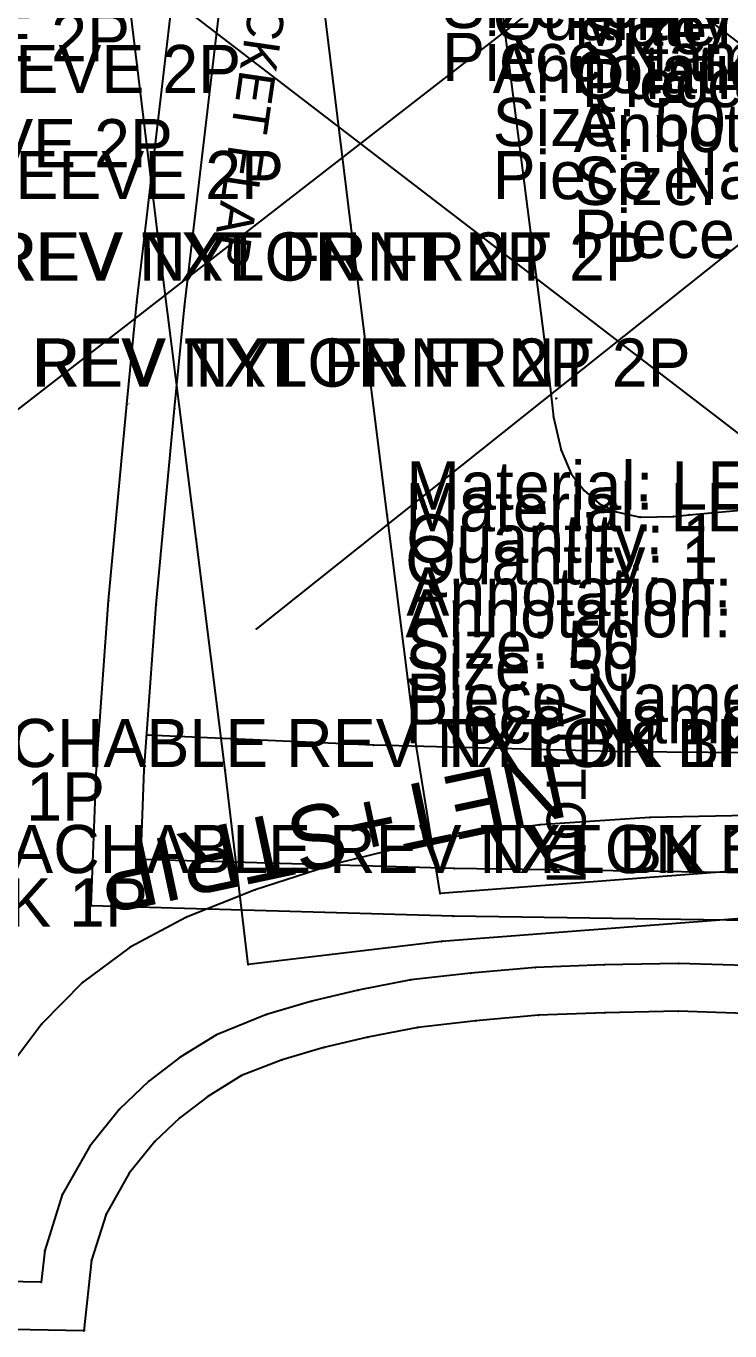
# Model space of a CAD drawing. Header units: metres. Extents: x -978 to 4188, y -881 to 1095.
# Drawn here: x -133.1 to 12.9, y -388.5 to -117.9 of the extents above; entities that cross this region are included whole.
import ezdxf

# ---------------------------------------------------------------- set-up
doc = ezdxf.new("R2010")
doc.units = ezdxf.units.M

# ---------------------------------------------------------------- blocks, each defined once
blk = doc.blocks.new('SHOULDER FRONT 2P')
at = {"layer": '1'}
for s, p in [('Size: 50', (5.6, -99.4)), ('Piece Name: SHOULDER FRONT 2P', (5.6, -110.4))]:
    blk.add_text(s, height=10, dxfattribs=at).set_placement(p)
blk = doc.blocks.new('LEFT BTTM FRONT 1P')
at = {"layer": '1'}
blk.add_lwpolyline([(221.8, 92.95), (230.5, 19.05), (238.8, -47.05), (240.1, -56.55), (250.1, -133.55), (250.1, -133.55), (202, -137.05), (117.7, -143.45), (13.1, -151.45), (-27, -156.25), (-31.8, -115.95), (-37.8, -67.95), (-45.4, -7.75), (-52.4, 49.65)], dxfattribs=at)
at = {"layer": '13'}
for p in [(36.9, -38.85, 3), (66.4, -61.15, 3)]:
    blk.add_point(p, dxfattribs=at)
at = {"layer": '14'}
blk.add_lwpolyline([(211.9, 91.95), (220.6, 17.95), (228.9, -48.25), (230.2, -57.75), (238.8, -124.35), (201.3, -127.15), (117, -133.55), (12.8, -141.55), (7.9, -111.15), (1.8, -62.95), (-5.7, -2.85), (-12.7, 54.15)], dxfattribs=at)
at = {"layer": '2'}
for p in [(35.4, -34.65), (36.9, -38.85), (66.4, -61.15), (64.5, -62.95), (12.8, -141.55), (13.1, -151.45), (13.1, -151.45), (-27, -156.25)]:
    blk.add_point(p, dxfattribs=at)
at = {"layer": '3'}
for p in [(-5.7, -2.85), (-45.4, -7.75), (36.3, -42.75), (37.9, -49.55), (40, -54.45), (42.7, -57.95), (45.8, -60.65), (1.8, -62.95), (49.4, -62.35), (54.3, -63.45), (61.2, -63.35), (-37.8, -67.95), (7.9, -111.15), (-31.8, -115.95)]:
    blk.add_point(p, dxfattribs=at)
at = {"layer": '4'}
blk.add_point((13.1, -151.45, 2.5), dxfattribs=at)
at = {"layer": '8'}
blk.add_lwpolyline([(188, 110.85), (66.6, 104.35), (60.1, 103.65), (52.6, 102.85), (44.6, 100.95), (37.6, 97.95), (32.2, 94.05), (28.1, 89.85), (24.9, 85.25), (23, 79.35), (22.5, 72.25), (22.7, 64.65), (35.4, -34.65), (36.3, -42.75), (37.9, -49.55), (40, -54.45), (42.7, -57.95), (45.8, -60.65), (49.4, -62.35), (54.3, -63.45), (61.2, -63.35), (64.5, -62.95), (206.4, -50.15), (188, 110.85)], dxfattribs=at)
at = {"layer": '84'}
blk.add_lwpolyline([(221.8, 92.95), (230.5, 19.05), (238.8, -47.05), (240.1, -56.55), (250.1, -133.55), (250.1, -133.55), (202, -137.05), (117.7, -143.45), (13.1, -151.45), (-27, -156.25), (-31.8, -115.95), (-37.8, -67.95), (-45.4, -7.75), (-52.4, 49.65)], dxfattribs=at)
at = {"layer": '85'}
blk.add_lwpolyline([(188, 110.85), (66.6, 104.35), (60.1, 103.65), (52.6, 102.85), (44.6, 100.95), (37.6, 97.95), (32.2, 94.05), (28.1, 89.85), (24.9, 85.25), (23, 79.35), (22.5, 72.25), (22.7, 64.65), (35.4, -34.65), (36.3, -42.75), (37.9, -49.55), (40, -54.45), (42.7, -57.95), (45.8, -60.65), (49.4, -62.35), (54.3, -63.45), (61.2, -63.35), (64.5, -62.95), (206.4, -50.15), (188, 110.85)], dxfattribs=at)
at = {"layer": '87'}
blk.add_lwpolyline([(211.9, 91.95), (220.6, 17.95), (228.9, -48.25), (230.2, -57.75), (238.8, -124.35), (201.3, -127.15), (117, -133.55), (12.8, -141.55), (7.9, -111.15), (1.8, -62.95), (-5.7, -2.85), (-12.7, 54.15)], dxfattribs=at)
at = {"layer": '1'}
for s, p in [('Material: LEATHER', (5.6, -66.4)), ('Quantity: 1', (5.6, -77.4)), ('Annotation: LEFT BTTM FRONT 1P', (5.6, -88.4)), ('Size: 50', (5.6, -99.4)), ('Piece Name: LEFT BTTM FRONT 1P', (5.6, -110.4))]:
    blk.add_text(s, height=10, dxfattribs=at).set_placement(p)
at = {"layer": '13'}
for p in [(36.9, -38.85), (66.4, -61.15)]:
    blk.add_text('#8', height=0.25, dxfattribs=at).set_placement(p)
at = {"layer": '2'}
for s, p in [('#8', (36.9, -38.85)), ('#8', (66.4, -61.15)), ('#20', (13.1, -151.45)), ('#20', (-27, -156.25))]:
    blk.add_text(s, height=0.25, dxfattribs=at).set_placement(p)
blk = doc.blocks.new('POCKET 2P')
at = {"layer": '1'}
blk.add_lwpolyline([(185.6, 156.05), (185.6, -35.05), (153.4, -31.35), (84.3, -36.75), (41, -40.15), (22, -41.55), (16, -42.05), (9.1, -42.85), (2.3, -43.35), (-3.9, -42.95), (-8.8, -42.15), (-12.4, -41.45), (-15.5, -40.45), (-18, -38.95), (-19.7, -37.45), (-28.7, -32.25), (-34.2, -23.65), (-37, -20.25), (-38.5, -17.75), (-40.4, -12.65), (-41.3, -4.55), (-41.9, 3.25), (-41.8, 13.35), (-41.9, 57.85), (-41.9, 91.65), (-41.9, 118.85), (-41.6, 128.85), (-40.5, 135.25), (-38.5, 140.25), (-36.5, 145.95), (-34.2, 149.05), (-29.3, 155.75), (-18.7, 161.25), (-15.6, 163.05), (-11.6, 165.05), (-6, 166.95), (2, 167.85), (9.3, 167.55), (15.4, 166.95), (21.1, 166.35), (89.6, 159.45), (153.4, 152.45), (185.6, 156.05)], close=True, dxfattribs=at)
at = {"layer": '13'}
for p in [(2.2, 124.15, 3), (-16.3, 73.85, 3), (133.8, 62.25, 3), (-16.2, 49.15, 3), (1.1, -0.85, 3)]:
    blk.add_point(p, dxfattribs=at)
at = {"layer": '14'}
blk.add_lwpolyline([(153.6, 142.45), (153.6, -21.25), (83.6, -26.85), (40.3, -30.25), (21.3, -31.65), (15.1, -32.15), (8.2, -32.95), (2.3, -33.45), (-2.8, -33.05), (-7, -32.35), (-9.9, -31.75), (-11.4, -31.45), (-13.9, -29.45), (-22, -25.25), (-26.1, -17.85), (-28.9, -14.55), (-29.6, -13.45), (-30.8, -10.35), (-31.4, -3.65), (-32, 3.65), (-31.9, 13.35), (-31.9, 57.85), (-31.9, 91.65), (-31.9, 118.75), (-31.7, 127.95), (-31, 132.55), (-29.2, 136.75), (-27.8, 141.35), (-26.2, 143.15), (-23, 148.35), (-14.3, 152.45), (-10.9, 154.25), (-7.8, 155.85), (-3.8, 157.25), (2.4, 157.95), (8.7, 157.65), (14.5, 157.05), (20.1, 156.45), (88.6, 149.55), (153.6, 142.45)], dxfattribs=at)
at = {"layer": '2'}
for p in [(21.1, 166.35), (-18.7, 161.25), (-18.7, 161.25), (89.6, 159.45), (89.6, 159.45), (-29.3, 155.75), (20.1, 156.45), (185.6, 156.05), (185.6, 156.05), (-14.9, 153.55), (-14.3, 152.45), (153.4, 152.45), (153.4, 152.45), (-34.2, 149.05), (-34.2, 149.05), (88.6, 149.55), (-23, 148.35), (-26.2, 143.15), (-26.2, 142.55), (133.8, 141.85), (153.6, 142.45), (153.6, 142.45), (2.2, 124.25), (2.2, 124.15), (-41.9, 118.85), (-31.9, 118.75), (-16.3, 73.85), (133.8, 62.25), (-16.2, 49.15), (-41.8, 13.35), (-31.9, 13.35), (1.1, -0.85), (1.1, -0.95), (-28.3, -17.95), (-26.1, -17.85), (153.6, -21.25), (-34.2, -23.65), (-34.2, -23.65), (133.8, -22.75), (-22, -25.25), (-13.9, -29.45), (-28.7, -32.25), (-13.3, -30.35), (21.3, -31.65), (153.4, -31.35), (153.4, -31.35), (185.6, -35.05), (-19.7, -37.45), (-19.7, -37.45), (22, -41.55)]:
    blk.add_point(p, dxfattribs=at)
at = {"layer": '3'}
for p in [(2, 167.85), (-6, 166.95), (9.3, 167.55), (15.4, 166.95), (-15.6, 163.05), (-11.6, 165.05), (-3.8, 157.25), (2.4, 157.95), (8.7, 157.65), (14.5, 157.05), (-7.8, 155.85), (-10.9, 154.25), (-36.5, 145.95), (-27.8, 141.35), (-38.5, 140.25), (-29.2, 136.75), (-40.5, 135.25), (-31, 132.55), (-41.6, 128.85), (-31.7, 127.95), (-41.9, 91.65), (-31.9, 91.65), (-41.9, 57.85), (-31.9, 57.85), (-41.9, 3.25), (-32, 3.65), (-41.3, -4.55), (-31.4, -3.65), (-30.8, -10.35), (-40.4, -12.65), (-29.6, -13.45), (-28.9, -14.55), (-38.5, -17.75), (-37, -20.25), (83.6, -26.85), (-11.4, -31.45), (-9.9, -31.75), (-7, -32.35), (15.1, -32.15), (40.3, -30.25), (-2.8, -33.05), (2.3, -33.45), (8.2, -32.95), (84.3, -36.75), (-18, -38.95), (-15.5, -40.45), (41, -40.15), (-12.4, -41.45), (-8.8, -42.15), (-3.9, -42.95), (9.1, -42.85), (16, -42.05), (2.3, -43.35)]:
    blk.add_point(p, dxfattribs=at)
at = {"layer": '4'}
for p in [(-18.7, 161.25, 2.5), (89.6, 159.45, 2.5), (153.4, 152.45, 2.5), (-34.2, 149.05, 2.5), (-34.2, -23.65, 2.5), (153.4, -31.35, 2.5), (-19.7, -37.45, 2.5)]:
    blk.add_point(p, dxfattribs=at)
at = {"layer": '5'}
blk.add_line((125.1, 123.05), (29.4, 123.05), dxfattribs=at)
at = {"layer": '7'}
blk.add_line((129.6, 124.25), (32.4, 124.25), dxfattribs=at)
at = {"layer": '8'}
for points in [[(-14.9, 153.55), (2.2, 124.25), (-26.2, 142.55)], [(133.8, 141.85), (133.8, -22.75)], [(-28.3, -17.95), (1.1, -0.95), (-13.3, -30.35)]]:
    blk.add_lwpolyline(points, dxfattribs=at)
at = {"layer": '84'}
blk.add_lwpolyline([(185.6, 156.05), (185.6, -35.05), (153.4, -31.35), (84.3, -36.75), (41, -40.15), (22, -41.55), (16, -42.05), (9.1, -42.85), (2.3, -43.35), (-3.9, -42.95), (-8.8, -42.15), (-12.4, -41.45), (-15.5, -40.45), (-18, -38.95), (-19.7, -37.45), (-28.7, -32.25), (-34.2, -23.65), (-37, -20.25), (-38.5, -17.75), (-40.4, -12.65), (-41.3, -4.55), (-41.9, 3.25), (-41.8, 13.35), (-41.9, 57.85), (-41.9, 91.65), (-41.9, 118.85), (-41.6, 128.85), (-40.5, 135.25), (-38.5, 140.25), (-36.5, 145.95), (-34.2, 149.05), (-29.3, 155.75), (-18.7, 161.25), (-15.6, 163.05), (-11.6, 165.05), (-6, 166.95), (2, 167.85), (9.3, 167.55), (15.4, 166.95), (21.1, 166.35), (89.6, 159.45), (153.4, 152.45), (185.6, 156.05)], close=True, dxfattribs=at)
at = {"layer": '85'}
for points in [[(-14.9, 153.55), (2.2, 124.25), (-26.2, 142.55)], [(133.8, 141.85), (133.8, -22.75)], [(-28.3, -17.95), (1.1, -0.95), (-13.3, -30.35)]]:
    blk.add_lwpolyline(points, dxfattribs=at)
at = {"layer": '87'}
blk.add_lwpolyline([(153.6, 142.45), (153.6, -21.25), (83.6, -26.85), (40.3, -30.25), (21.3, -31.65), (15.1, -32.15), (8.2, -32.95), (2.3, -33.45), (-2.8, -33.05), (-7, -32.35), (-9.9, -31.75), (-11.4, -31.45), (-13.9, -29.45), (-22, -25.25), (-26.1, -17.85), (-28.9, -14.55), (-29.6, -13.45), (-30.8, -10.35), (-31.4, -3.65), (-32, 3.65), (-31.9, 13.35), (-31.9, 57.85), (-31.9, 91.65), (-31.9, 118.75), (-31.7, 127.95), (-31, 132.55), (-29.2, 136.75), (-27.8, 141.35), (-26.2, 143.15), (-23, 148.35), (-14.3, 152.45), (-10.9, 154.25), (-7.8, 155.85), (-3.8, 157.25), (2.4, 157.95), (8.7, 157.65), (14.5, 157.05), (20.1, 156.45), (88.6, 149.55), (153.6, 142.45)], dxfattribs=at)
at = {"layer": '1'}
for s, p in [('Material: LEATHER', (5.6, -66.4)), ('Quantity: 1', (5.6, -77.4)), ('Annotation: POCKET 2P', (5.6, -88.4)), ('Size: 50', (5.6, -99.4)), ('Piece Name: POCKET 2P', (5.6, -110.4))]:
    blk.add_text(s, height=10, dxfattribs=at).set_placement(p)
at = {"layer": '13'}
for p in [(2.2, 124.15), (-16.3, 73.85), (133.8, 62.25), (-16.2, 49.15), (1.1, -0.85)]:
    blk.add_text('#8', height=0.25, dxfattribs=at).set_placement(p)
at = {"layer": '15'}
for s, height, rotation, p in [('TO BEND', 4, 270, (155.8, 127.25)), ('riv.', 4.1, 180, (-20.6, 73.85)), ('SNAP', 6.1, 270, (127.7, 64.75)), ('riv.', 4.1, 180, (-20.9, 48.85)), ('BACKSTITCH', 4.76, 270, (135.1, 3.75))]:
    blk.add_text(s, height=height, rotation=rotation, dxfattribs=at).set_placement(p)
at = {"layer": '2'}
for p in [(2.2, 124.15), (-16.3, 73.85), (133.8, 62.25), (-16.2, 49.15), (1.1, -0.85)]:
    blk.add_text('#8', height=0.25, dxfattribs=at).set_placement(p)
blk = doc.blocks.new('LINING POCKET 2P')
at = {"layer": '1'}
blk.add_lwpolyline([(143.5, -32.05), (84.3, -36.75), (41, -40.15), (22, -41.55), (16, -42.05), (9.1, -42.85), (2.3, -43.35), (-3.9, -42.95), (-8.8, -42.15), (-12.4, -41.45), (-15.5, -40.45), (-18, -38.95), (-19.7, -37.45), (-28.7, -32.25), (-34.2, -23.65), (-37, -20.25), (-38.5, -17.75), (-40.4, -12.65), (-41.3, -4.55), (-41.9, 3.25), (-41.8, 13.35), (-41.9, 57.85), (-41.9, 91.65), (-41.9, 118.85), (-41.6, 128.85), (-40.5, 135.25), (-38.5, 140.25), (-36.5, 145.95), (-34.2, 149.05), (-29.3, 155.75), (-18.7, 161.25), (-15.6, 163.05), (-11.6, 165.05), (-6, 166.95), (2, 167.85), (9.3, 167.55), (15.4, 166.95), (21.1, 166.35), (89.6, 159.45), (143.5, 153.65), (143.5, -32.05)], close=True, dxfattribs=at)
at = {"layer": '13'}
for p in [(2.2, 124.15, 3), (-16.3, 73.85, 3), (-16.2, 49.15, 3), (1.1, -0.85, 3)]:
    blk.add_point(p, dxfattribs=at)
at = {"layer": '14'}
blk.add_lwpolyline([(133.5, -22.85), (83.6, -26.85), (40.3, -30.25), (21.3, -31.65), (15.1, -32.15), (8.2, -32.95), (2.3, -33.45), (-2.8, -33.05), (-7, -32.35), (-9.9, -31.75), (-11.4, -31.45), (-13.9, -29.45), (-22, -25.25), (-26.1, -17.85), (-28.9, -14.55), (-29.6, -13.45), (-30.8, -10.35), (-31.4, -3.65), (-32, 3.65), (-31.9, 13.35), (-31.9, 57.85), (-31.9, 91.65), (-31.9, 118.75), (-31.7, 127.95), (-31, 132.55), (-29.2, 136.75), (-27.8, 141.35), (-26.2, 143.15), (-23, 148.35), (-14.3, 152.45), (-10.9, 154.25), (-7.8, 155.85), (-3.8, 157.25), (2.4, 157.95), (8.7, 157.65), (14.5, 157.05), (20.1, 156.45), (88.6, 149.55), (133.5, 144.75), (133.5, -22.85)], dxfattribs=at)
at = {"layer": '2'}
for p in [(21.1, 166.35), (-18.7, 161.25), (-18.7, 161.25), (89.6, 159.45), (89.6, 159.45), (-29.3, 155.75), (20.1, 156.45), (-14.9, 153.55), (-14.3, 152.45), (143.5, 153.65), (-34.2, 149.05), (-34.2, 149.05), (88.6, 149.55), (-23, 148.35), (133.5, 144.75), (-26.2, 143.15), (-26.2, 142.55), (2.2, 124.25), (2.2, 124.15), (-41.9, 118.85), (-31.9, 118.75), (-16.3, 73.85), (-16.2, 49.15), (-41.8, 13.35), (-31.9, 13.35), (1.1, -0.85), (1.1, -0.95), (-28.3, -17.95), (-26.1, -17.85), (-34.2, -23.65), (-34.2, -23.65), (133.5, -22.85), (133.5, -22.85), (-22, -25.25), (-13.9, -29.45), (-28.7, -32.25), (-13.3, -30.35), (21.3, -31.65), (143.5, -32.05), (143.5, -32.05), (-19.7, -37.45), (-19.7, -37.45), (22, -41.55)]:
    blk.add_point(p, dxfattribs=at)
at = {"layer": '3'}
for p in [(2, 167.85), (-6, 166.95), (9.3, 167.55), (15.4, 166.95), (-15.6, 163.05), (-11.6, 165.05), (-3.8, 157.25), (2.4, 157.95), (8.7, 157.65), (14.5, 157.05), (-7.8, 155.85), (-10.9, 154.25), (-36.5, 145.95), (-27.8, 141.35), (-38.5, 140.25), (-29.2, 136.75), (-40.5, 135.25), (-31, 132.55), (-41.6, 128.85), (-31.7, 127.95), (-41.9, 91.65), (-31.9, 91.65), (-41.9, 57.85), (-31.9, 57.85), (-41.9, 3.25), (-32, 3.65), (-41.3, -4.55), (-31.4, -3.65), (-30.8, -10.35), (-40.4, -12.65), (-29.6, -13.45), (-28.9, -14.55), (-38.5, -17.75), (-37, -20.25), (83.6, -26.85), (-11.4, -31.45), (-9.9, -31.75), (-7, -32.35), (15.1, -32.15), (40.3, -30.25), (-2.8, -33.05), (2.3, -33.45), (8.2, -32.95), (84.3, -36.75), (-18, -38.95), (-15.5, -40.45), (41, -40.15), (-12.4, -41.45), (-8.8, -42.15), (-3.9, -42.95), (9.1, -42.85), (16, -42.05), (2.3, -43.35)]:
    blk.add_point(p, dxfattribs=at)
at = {"layer": '4'}
for p in [(-18.7, 161.25, 2.5), (89.6, 159.45, 2.5), (-34.2, 149.05, 2.5), (-34.2, -23.65, 2.5), (-19.7, -37.45, 2.5)]:
    blk.add_point(p, dxfattribs=at)
at = {"layer": '5'}
blk.add_line((80.8, 123.05), (-1, 123.05), dxfattribs=at)
at = {"layer": '7'}
blk.add_line((80.8, 124.25), (-1, 124.25), dxfattribs=at)
at = {"layer": '8'}
for points in [[(-14.9, 153.55), (2.2, 124.25), (-26.2, 142.55)], [(-28.3, -17.95), (1.1, -0.95), (-13.3, -30.35)]]:
    blk.add_lwpolyline(points, dxfattribs=at)
at = {"layer": '84'}
blk.add_lwpolyline([(143.5, -32.05), (84.3, -36.75), (41, -40.15), (22, -41.55), (16, -42.05), (9.1, -42.85), (2.3, -43.35), (-3.9, -42.95), (-8.8, -42.15), (-12.4, -41.45), (-15.5, -40.45), (-18, -38.95), (-19.7, -37.45), (-28.7, -32.25), (-34.2, -23.65), (-37, -20.25), (-38.5, -17.75), (-40.4, -12.65), (-41.3, -4.55), (-41.9, 3.25), (-41.8, 13.35), (-41.9, 57.85), (-41.9, 91.65), (-41.9, 118.85), (-41.6, 128.85), (-40.5, 135.25), (-38.5, 140.25), (-36.5, 145.95), (-34.2, 149.05), (-29.3, 155.75), (-18.7, 161.25), (-15.6, 163.05), (-11.6, 165.05), (-6, 166.95), (2, 167.85), (9.3, 167.55), (15.4, 166.95), (21.1, 166.35), (89.6, 159.45), (143.5, 153.65), (143.5, -32.05)], close=True, dxfattribs=at)
at = {"layer": '85'}
for points in [[(-14.9, 153.55), (2.2, 124.25), (-26.2, 142.55)], [(-28.3, -17.95), (1.1, -0.95), (-13.3, -30.35)]]:
    blk.add_lwpolyline(points, dxfattribs=at)
at = {"layer": '87'}
blk.add_lwpolyline([(133.5, -22.85), (83.6, -26.85), (40.3, -30.25), (21.3, -31.65), (15.1, -32.15), (8.2, -32.95), (2.3, -33.45), (-2.8, -33.05), (-7, -32.35), (-9.9, -31.75), (-11.4, -31.45), (-13.9, -29.45), (-22, -25.25), (-26.1, -17.85), (-28.9, -14.55), (-29.6, -13.45), (-30.8, -10.35), (-31.4, -3.65), (-32, 3.65), (-31.9, 13.35), (-31.9, 57.85), (-31.9, 91.65), (-31.9, 118.75), (-31.7, 127.95), (-31, 132.55), (-29.2, 136.75), (-27.8, 141.35), (-26.2, 143.15), (-23, 148.35), (-14.3, 152.45), (-10.9, 154.25), (-7.8, 155.85), (-3.8, 157.25), (2.4, 157.95), (8.7, 157.65), (14.5, 157.05), (20.1, 156.45), (88.6, 149.55), (133.5, 144.75), (133.5, -22.85)], dxfattribs=at)
at = {"layer": '1'}
for s, p in [('Material: LINING', (5.6, -66.4)), ('Quantity: 1', (5.6, -77.4)), ('Annotation: LINING POCKET 2P', (5.6, -88.4)), ('Size: 50', (5.6, -99.4)), ('Piece Name: LINING POCKET 2P', (5.6, -110.4))]:
    blk.add_text(s, height=10, dxfattribs=at).set_placement(p)
at = {"layer": '13'}
for p in [(2.2, 124.15), (-16.3, 73.85), (-16.2, 49.15), (1.1, -0.85)]:
    blk.add_text('#8', height=0.25, dxfattribs=at).set_placement(p)
at = {"layer": '15'}
for p in [(-20.6, 73.85), (-20.9, 48.85)]:
    blk.add_text('riv.', height=4.1, rotation=180, dxfattribs=at).set_placement(p)
at = {"layer": '2'}
for p in [(2.2, 124.15), (-16.3, 73.85), (-16.2, 49.15), (1.1, -0.85)]:
    blk.add_text('#8', height=0.25, dxfattribs=at).set_placement(p)
blk = doc.blocks.new('UP SLEEVE 2P')
at = {"layer": '1'}
for s, p in [('Annotation: UP SLEEVE 2P', (5.6, -88.4)), ('Piece Name: UP SLEEVE 2P', (5.6, -110.4))]:
    blk.add_text(s, height=10, dxfattribs=at).set_placement(p)
blk = doc.blocks.new('LINING BK 1P')
at = {"layer": '1'}
blk.add_lwpolyline([(297.9, -128.45), (282.1, -127.95), (266.9, -128.25), (253.1, -128.75), (240.1, -129.95), (228.1, -131.35), (217.7, -133.35), (208.6, -135.45), (199.9, -138.05), (191.5, -141.25), (184.5, -145.65), (178.7, -150.05), (173.5, -154.95), (168.2, -161.55), (163.4, -170.05), (160.4, -179.55), (158.8, -194.25), (10.3, -191.45)], dxfattribs=at)
at = {"layer": '14'}
blk.add_lwpolyline([(298.3, -118.55), (282.2, -118.05), (266.7, -118.35), (252.5, -118.85), (239.1, -120.05), (226.6, -121.45), (215.7, -123.55), (206.1, -125.85), (196.7, -128.65), (186.3, -132.85), (178.8, -137.45), (172.3, -142.45), (166.2, -148.25), (160, -155.95), (154.3, -166.05), (150.7, -177.55), (149.9, -184.15), (10.5, -181.55)], dxfattribs=at)
at = {"layer": '2'}
for p in [(186.3, -132.85), (191.5, -141.25), (191.5, -141.25), (149.9, -184.15), (158.8, -194.25)]:
    blk.add_point(p, dxfattribs=at)
at = {"layer": '3'}
for p in [(252.5, -118.85), (266.7, -118.35), (282.2, -118.05), (226.6, -121.45), (239.1, -120.05), (215.7, -123.55), (206.1, -125.85), (196.7, -128.65), (253.1, -128.75), (266.9, -128.25), (282.1, -127.95), (228.1, -131.35), (240.1, -129.95), (217.7, -133.35), (178.8, -137.45), (208.6, -135.45), (199.9, -138.05), (172.3, -142.45), (184.5, -145.65), (166.2, -148.25), (178.7, -150.05), (160, -155.95), (173.5, -154.95), (168.2, -161.55), (154.3, -166.05), (163.4, -170.05), (150.7, -177.55), (160.4, -179.55)]:
    blk.add_point(p, dxfattribs=at)
at = {"layer": '4'}
blk.add_point((191.5, -141.25, 2.5), dxfattribs=at)
at = {"layer": '84'}
blk.add_lwpolyline([(297.9, -128.45), (282.1, -127.95), (266.9, -128.25), (253.1, -128.75), (240.1, -129.95), (228.1, -131.35), (217.7, -133.35), (208.6, -135.45), (199.9, -138.05), (191.5, -141.25), (184.5, -145.65), (178.7, -150.05), (173.5, -154.95), (168.2, -161.55), (163.4, -170.05), (160.4, -179.55), (158.8, -194.25), (10.3, -191.45)], dxfattribs=at)
at = {"layer": '87'}
blk.add_lwpolyline([(298.3, -118.55), (282.2, -118.05), (266.7, -118.35), (252.5, -118.85), (239.1, -120.05), (226.6, -121.45), (215.7, -123.55), (206.1, -125.85), (196.7, -128.65), (186.3, -132.85), (178.8, -137.45), (172.3, -142.45), (166.2, -148.25), (160, -155.95), (154.3, -166.05), (150.7, -177.55), (149.9, -184.15), (10.5, -181.55)], dxfattribs=at)
at = {"layer": '1'}
for s, p in [('Annotation: LINING BK 1P', (5.6, -88.4)), ('Piece Name: LINING BK 1P', (5.6, -110.4))]:
    blk.add_text(s, height=10, dxfattribs=at).set_placement(p)
at = {"layer": '2'}
for s, p in [('#16', (191.5, -141.25)), ('#17', (158.8, -194.25))]:
    blk.add_text(s, height=0.25, dxfattribs=at).set_placement(p)
blk = doc.blocks.new('LININNG UP SLEEVE 2P')
at = {"layer": '1'}
for s, p in [('Annotation: LININNG UP SLEEVE 2P', (5.6, -88.4)), ('Piece Name: LININNG UP SLEEVE 2P', (5.6, -110.4))]:
    blk.add_text(s, height=10, dxfattribs=at).set_placement(p)
blk = doc.blocks.new('DETACHABLE REV NYLON BK 1P')
at = {"layer": '1'}
blk.add_lwpolyline([(434.2, 6.55), (427, -10.95), (418.6, -31.25), (408.6, -53.85), (396.2, -81.55), (384.6, -108.75), (372.9, -106.45), (358.6, -104.35), (340.3, -102.05), (318.2, -99.85), (293.8, -98.45), (269.1, -98.35), (245.3, -98.85), (222.5, -100.35), (200.6, -103.45), (180.6, -108.35), (163.4, -113.85), (149.2, -119.55), (137.5, -125.75), (127.6, -133.05), (119.2, -141.65), (111.9, -151.35)], dxfattribs=at)
at = {"layer": '14'}
blk.add_lwpolyline([(269.1, -98.35), (245.3, -98.85), (222.5, -100.35), (200.6, -103.45), (180.6, -108.35), (163.4, -113.85), (149.2, -119.55), (137.5, -125.75), (127.6, -133.05), (119.2, -141.65), (111.9, -151.35)], dxfattribs=at)
at = {"layer": '2'}
for p in [(163.7, -59.75), (222.5, -100.35), (222.5, -100.35), (137.5, -125.75), (137.5, -125.75)]:
    blk.add_point(p, dxfattribs=at)
at = {"layer": '3'}
for p in [(245.3, -98.85), (245.3, -98.85), (200.6, -103.45), (200.6, -103.45), (180.6, -108.35), (180.6, -108.35), (163.4, -113.85), (163.4, -113.85), (149.2, -119.55), (149.2, -119.55), (127.6, -133.05), (127.6, -133.05), (119.2, -141.65), (119.2, -141.65)]:
    blk.add_point(p, dxfattribs=at)
at = {"layer": '8'}
for points in [[(384.9, -31.25), (45.2, 229.75)], [(418.8, 222.25), (100, -25.15)], [(1.1, 182.15), (304.2, -50.35)], [(392.7, 122.75), (163.7, -59.75)]]:
    blk.add_lwpolyline(points, dxfattribs=at)
at = {"layer": '84'}
blk.add_lwpolyline([(434.2, 6.55), (427, -10.95), (418.6, -31.25), (408.6, -53.85), (396.2, -81.55), (384.6, -108.75), (372.9, -106.45), (358.6, -104.35), (340.3, -102.05), (318.2, -99.85), (293.8, -98.45), (269.1, -98.35), (245.3, -98.85), (222.5, -100.35), (200.6, -103.45), (180.6, -108.35), (163.4, -113.85), (149.2, -119.55), (137.5, -125.75), (127.6, -133.05), (119.2, -141.65), (111.9, -151.35)], dxfattribs=at)
at = {"layer": '85'}
for points in [[(384.9, -31.25), (45.2, 229.75)], [(418.8, 222.25), (100, -25.15)], [(1.1, 182.15), (304.2, -50.35)], [(392.7, 122.75), (163.7, -59.75)]]:
    blk.add_lwpolyline(points, dxfattribs=at)
at = {"layer": '87'}
blk.add_lwpolyline([(269.1, -98.35), (245.3, -98.85), (222.5, -100.35), (200.6, -103.45), (180.6, -108.35), (163.4, -113.85), (149.2, -119.55), (137.5, -125.75), (127.6, -133.05), (119.2, -141.65), (111.9, -151.35)], dxfattribs=at)
at = {"layer": '1'}
for s, p in [('Annotation: DETACHABLE REV NYLON BK 1P', (5.6, -88.4)), ('Piece Name: DETACHABLE REV NYLON BK 1P', (5.6, -110.4))]:
    blk.add_text(s, height=10, dxfattribs=at).set_placement(p)
at = {"layer": '15'}
blk.add_text('NET+STRIP', height=13.315, rotation=192.0413, dxfattribs=at).set_placement((226.1, -85.45))
at = {"layer": '2'}
for p in [(222.5, -100.35), (137.5, -125.75)]:
    blk.add_text('#16', height=0.25, dxfattribs=at).set_placement(p)
blk = doc.blocks.new('DETACHABLE REV TXT BK 1P')
at = {"layer": '1'}
blk.add_lwpolyline([(434.2, 6.55), (427, -10.95), (418.6, -31.25), (408.6, -53.85), (396.2, -81.55), (384.6, -108.75), (372.9, -106.45), (358.6, -104.35), (340.3, -102.05), (318.2, -99.85), (293.8, -98.45), (269.1, -98.35), (245.3, -98.85), (222.5, -100.35), (200.6, -103.45), (180.6, -108.35), (163.4, -113.85), (149.2, -119.55), (137.5, -125.75), (127.6, -133.05), (119.2, -141.65), (111.9, -151.35)], dxfattribs=at)
at = {"layer": '14'}
blk.add_lwpolyline([(269.1, -98.35), (245.3, -98.85), (222.5, -100.35), (200.6, -103.45), (180.6, -108.35), (163.4, -113.85), (149.2, -119.55), (137.5, -125.75), (127.6, -133.05), (119.2, -141.65), (111.9, -151.35)], dxfattribs=at)
at = {"layer": '2'}
for p in [(222.5, -100.35), (222.5, -100.35), (137.5, -125.75), (137.5, -125.75)]:
    blk.add_point(p, dxfattribs=at)
at = {"layer": '3'}
for p in [(245.3, -98.85), (245.3, -98.85), (200.6, -103.45), (200.6, -103.45), (180.6, -108.35), (180.6, -108.35), (163.4, -113.85), (163.4, -113.85), (149.2, -119.55), (149.2, -119.55), (127.6, -133.05), (127.6, -133.05), (119.2, -141.65), (119.2, -141.65)]:
    blk.add_point(p, dxfattribs=at)
at = {"layer": '84'}
blk.add_lwpolyline([(434.2, 6.55), (427, -10.95), (418.6, -31.25), (408.6, -53.85), (396.2, -81.55), (384.6, -108.75), (372.9, -106.45), (358.6, -104.35), (340.3, -102.05), (318.2, -99.85), (293.8, -98.45), (269.1, -98.35), (245.3, -98.85), (222.5, -100.35), (200.6, -103.45), (180.6, -108.35), (163.4, -113.85), (149.2, -119.55), (137.5, -125.75), (127.6, -133.05), (119.2, -141.65), (111.9, -151.35)], dxfattribs=at)
at = {"layer": '87'}
blk.add_lwpolyline([(269.1, -98.35), (245.3, -98.85), (222.5, -100.35), (200.6, -103.45), (180.6, -108.35), (163.4, -113.85), (149.2, -119.55), (137.5, -125.75), (127.6, -133.05), (119.2, -141.65), (111.9, -151.35)], dxfattribs=at)
at = {"layer": '1'}
for s, p in [('Annotation: DETACHABLE REV TXT BK 1P', (5.6, -88.4)), ('Piece Name: DETACHABLE REV TXT BK 1P', (5.6, -110.4))]:
    blk.add_text(s, height=10, dxfattribs=at).set_placement(p)
at = {"layer": '15'}
blk.add_text('NET+STRIP', height=13.315, rotation=192.0413, dxfattribs=at).set_placement((226.1, -85.45))
at = {"layer": '2'}
for p in [(222.5, -100.35), (137.5, -125.75)]:
    blk.add_text('#16', height=0.25, dxfattribs=at).set_placement(p)
blk = doc.blocks.new('DETACHABLE REV NYLON FRNT 2P')
at = {"layer": '1'}
for s, p in [('Annotation: DETACHABLE REV NYLON FRNT 2P', (5.6, -88.4)), ('Piece Name: DETACHABLE REV NYLON FRNT 2P', (5.6, -110.4))]:
    blk.add_text(s, height=10, dxfattribs=at).set_placement(p)
blk = doc.blocks.new('DETACHABLE REV TXT FRNT 2P')
at = {"layer": '1'}
for s, p in [('Annotation: DETACHABLE REV TXT FRNT 2P', (5.6, -88.4)), ('Piece Name: DETACHABLE REV TXT FRNT 2P', (5.6, -110.4))]:
    blk.add_text(s, height=10, dxfattribs=at).set_placement(p)
blk = doc.blocks.new('LINING PKT X DETACHABLE8P')
at = {"layer": '1'}
for s, p in [('Size: 50', (5.6, -99.4)), ('Piece Name: LINING PKT X DETACHABLE8P', (5.6, -110.4))]:
    blk.add_text(s, height=10, dxfattribs=at).set_placement(p)
blk = doc.blocks.new('FIG TEST CM 20  X CM 20')
at = {"layer": '1'}
blk.add_lwpolyline([(174.9, 144.45), (174.9, -55.55), (-25.1, -55.55), (-25.1, 144.45), (174.9, 144.45)], close=True, dxfattribs=at)
at = {"layer": '14'}
blk.add_lwpolyline([(164.9, 134.45), (164.9, -45.55), (-15.1, -45.55), (-15.1, 134.45), (164.9, 134.45)], dxfattribs=at)
at = {"layer": '2'}
for p in [(-25.1, 144.45), (174.9, 144.45), (174.9, 144.45), (-15.1, 134.45), (164.9, 134.45), (164.9, 134.45), (-15.1, -45.55), (164.9, -45.55), (-25.1, -55.55), (174.9, -55.55)]:
    blk.add_point(p, dxfattribs=at)
at = {"layer": '5'}
blk.add_line((146.1, 123.05), (8.5, 123.05), dxfattribs=at)
at = {"layer": '7'}
blk.add_line((146.1, 123.05), (8.5, 123.05), dxfattribs=at)
at = {"layer": '84'}
blk.add_lwpolyline([(174.9, 144.45), (174.9, -55.55), (-25.1, -55.55), (-25.1, 144.45), (174.9, 144.45)], close=True, dxfattribs=at)
at = {"layer": '87'}
blk.add_lwpolyline([(164.9, 134.45), (164.9, -45.55), (-15.1, -45.55), (-15.1, 134.45), (164.9, 134.45)], dxfattribs=at)
at = {"layer": '1'}
for s, p in [('Material: {Non Definito}', (5.6, -66.4)), ('Quantity: 1', (5.6, -77.4)), ('Annotation: FIG TEST CM 20  X CM 20', (5.6, -88.4)), ('Size: 50', (5.6, -99.4)), ('Piece Name: FIG TEST CM 20  X CM 20', (5.6, -110.4))]:
    blk.add_text(s, height=10, dxfattribs=at).set_placement(p)
blk = doc.blocks.new('RIGHT FRONT 1P')
at = {"layer": '1'}
blk.add_lwpolyline([(250.2, -149.15), (236.1, -149.05), (214.2, -149.75), (180.2, -150.95), (133.4, -151.75), (76.7, -151.65), (15.3, -150.75), (-59.8, -148.55), (-59.8, -148.55), (-58.7, -119.85), (-56.2, -85.25), (-52.4, -44.55), (-50.3, -23.35), (-41.6, 50.85)], dxfattribs=at)
at = {"layer": '13'}
blk.add_point((46.9, -116.75, 3), dxfattribs=at)
at = {"layer": '14'}
for points in [[(-49.5, -138.95), (-48.8, -120.35), (-46.3, -86.05), (-42.5, -45.45), (-40.4, -24.35), (-31.7, 49.75)], [(346.3, 48.45), (368.9, 4.65), (394.1, -43.75), (392.8, -44.65), (387.7, -48.55), (379.6, -56.65), (372.8, -65.95), (367.6, -75.95), (364.4, -86.35), (362.6, -97.85), (362, -110.95), (362.3, -126.15), (362.8, -132.95), (349.3, -133.55), (320.6, -135.25), (286.6, -137.35), (249.9, -139.25), (235.9, -139.15), (213.9, -139.85), (180, -141.05), (133.3, -141.85), (76.8, -141.75), (15.5, -140.85), (-49.5, -138.95)]]:
    blk.add_lwpolyline(points, dxfattribs=at)
at = {"layer": '2'}
for p in [(-52.4, -44.55), (-52.4, -44.55), (-42.5, -45.45), (-48.2, -113.15), (46.9, -116.75), (-49.5, -138.95), (-49.5, -138.95), (15.5, -140.85), (-59.8, -148.55), (-59.8, -148.55), (15.3, -150.75), (15.3, -150.75)]:
    blk.add_point(p, dxfattribs=at)
at = {"layer": '3'}
for p in [(-50.3, -23.35), (-40.4, -24.35), (-56.2, -85.25), (-46.3, -86.05), (-1.2, -115.25), (51.1, -116.65), (-58.7, -119.85), (-48.8, -120.35)]:
    blk.add_point(p, dxfattribs=at)
at = {"layer": '4'}
for p in [(-52.4, -44.55, 2.5), (15.3, -150.75, 2.5)]:
    blk.add_point(p, dxfattribs=at)
at = {"layer": '8'}
blk.add_lwpolyline([(359.7, -110.05), (328.8, -110.85), (296.9, -112.35), (264.1, -114.45), (229.8, -115.95), (192.3, -116.55), (150, -116.95), (102.4, -117.05), (51.1, -116.65), (-1.2, -115.25), (-48.2, -113.15)], dxfattribs=at)
at = {"layer": '84'}
blk.add_lwpolyline([(250.2, -149.15), (236.1, -149.05), (214.2, -149.75), (180.2, -150.95), (133.4, -151.75), (76.7, -151.65), (15.3, -150.75), (-59.8, -148.55), (-59.8, -148.55), (-58.7, -119.85), (-56.2, -85.25), (-52.4, -44.55), (-50.3, -23.35), (-41.6, 50.85)], dxfattribs=at)
at = {"layer": '85'}
blk.add_lwpolyline([(359.7, -110.05), (328.8, -110.85), (296.9, -112.35), (264.1, -114.45), (229.8, -115.95), (192.3, -116.55), (150, -116.95), (102.4, -117.05), (51.1, -116.65), (-1.2, -115.25), (-48.2, -113.15)], dxfattribs=at)
at = {"layer": '87'}
for points in [[(-49.5, -138.95), (-48.8, -120.35), (-46.3, -86.05), (-42.5, -45.45), (-40.4, -24.35), (-31.7, 49.75)], [(346.3, 48.45), (368.9, 4.65), (394.1, -43.75), (392.8, -44.65), (387.7, -48.55), (379.6, -56.65), (372.8, -65.95), (367.6, -75.95), (364.4, -86.35), (362.6, -97.85), (362, -110.95), (362.3, -126.15), (362.8, -132.95), (349.3, -133.55), (320.6, -135.25), (286.6, -137.35), (249.9, -139.25), (235.9, -139.15), (213.9, -139.85), (180, -141.05), (133.3, -141.85), (76.8, -141.75), (15.5, -140.85), (-49.5, -138.95)]]:
    blk.add_lwpolyline(points, dxfattribs=at)
at = {"layer": '1'}
for s, p in [('Material: LEATHER', (5.6, -66.4)), ('Quantity: 1', (5.6, -77.4)), ('Annotation: RIGHT FRONT 1P', (5.6, -88.4)), ('Size: 50', (5.6, -99.4)), ('Piece Name: RIGHT FRONT 1P', (5.6, -110.4))]:
    blk.add_text(s, height=10, dxfattribs=at).set_placement(p)
at = {"layer": '13'}
blk.add_text('#8', height=0.25, dxfattribs=at).set_placement((46.9, -116.75))
at = {"layer": '15'}
for s, height, rotation, p in [('POCKET FLAP', 7.5339, 261.6743, (-24.8, 53.25)), ('AUTOM', 8.08, 270, (34.7, -105.05))]:
    blk.add_text(s, height=height, rotation=rotation, dxfattribs=at).set_placement(p)
at = {"layer": '2'}
for s, p in [('#12', (-52.4, -44.55)), ('#12', (-48.2, -113.15)), ('#8', (46.9, -116.75)), ('#12', (-59.8, -148.55)), ('#8', (15.3, -150.75))]:
    blk.add_text(s, height=0.25, dxfattribs=at).set_placement(p)

msp = doc.modelspace()

# ---------------------------------------------------------------- block references
at = {"layer": '1'}
for name, p in [('UP SLEEVE 2P', (-282.9, -36.75)), ('LINING BK 1P', (-279.9, -194.25)), ('DETACHABLE REV NYLON BK 1P', (-249, -183.15)), ('DETACHABLE REV TXT BK 1P', (-249, -183.15)), ('LININNG UP SLEEVE 2P', (-317.8, -43.35)), ('LINING PKT X DETACHABLE8P', (-52.4, -18.85)), ('SHOULDER FRONT 2P', (-23.4, -24.25)), ('DETACHABLE REV NYLON FRNT 2P', (-310.7, -82.25)), ('DETACHABLE REV TXT FRNT 2P', (-310.3, -82.25)), ('POCKET 2P', (-41.9, -43.35)), ('LINING POCKET 2P', (-41.9, -43.35)), ('FIG TEST CM 20  X CM 20', (-25.1, -55.55)), ('LEFT BTTM FRONT 1P', (-60, -156.25)), ('RIGHT FRONT 1P', (-59.8, -151.75))]:
    msp.add_blockref(name, p, dxfattribs=at)

doc.saveas('drawing.dxf')
